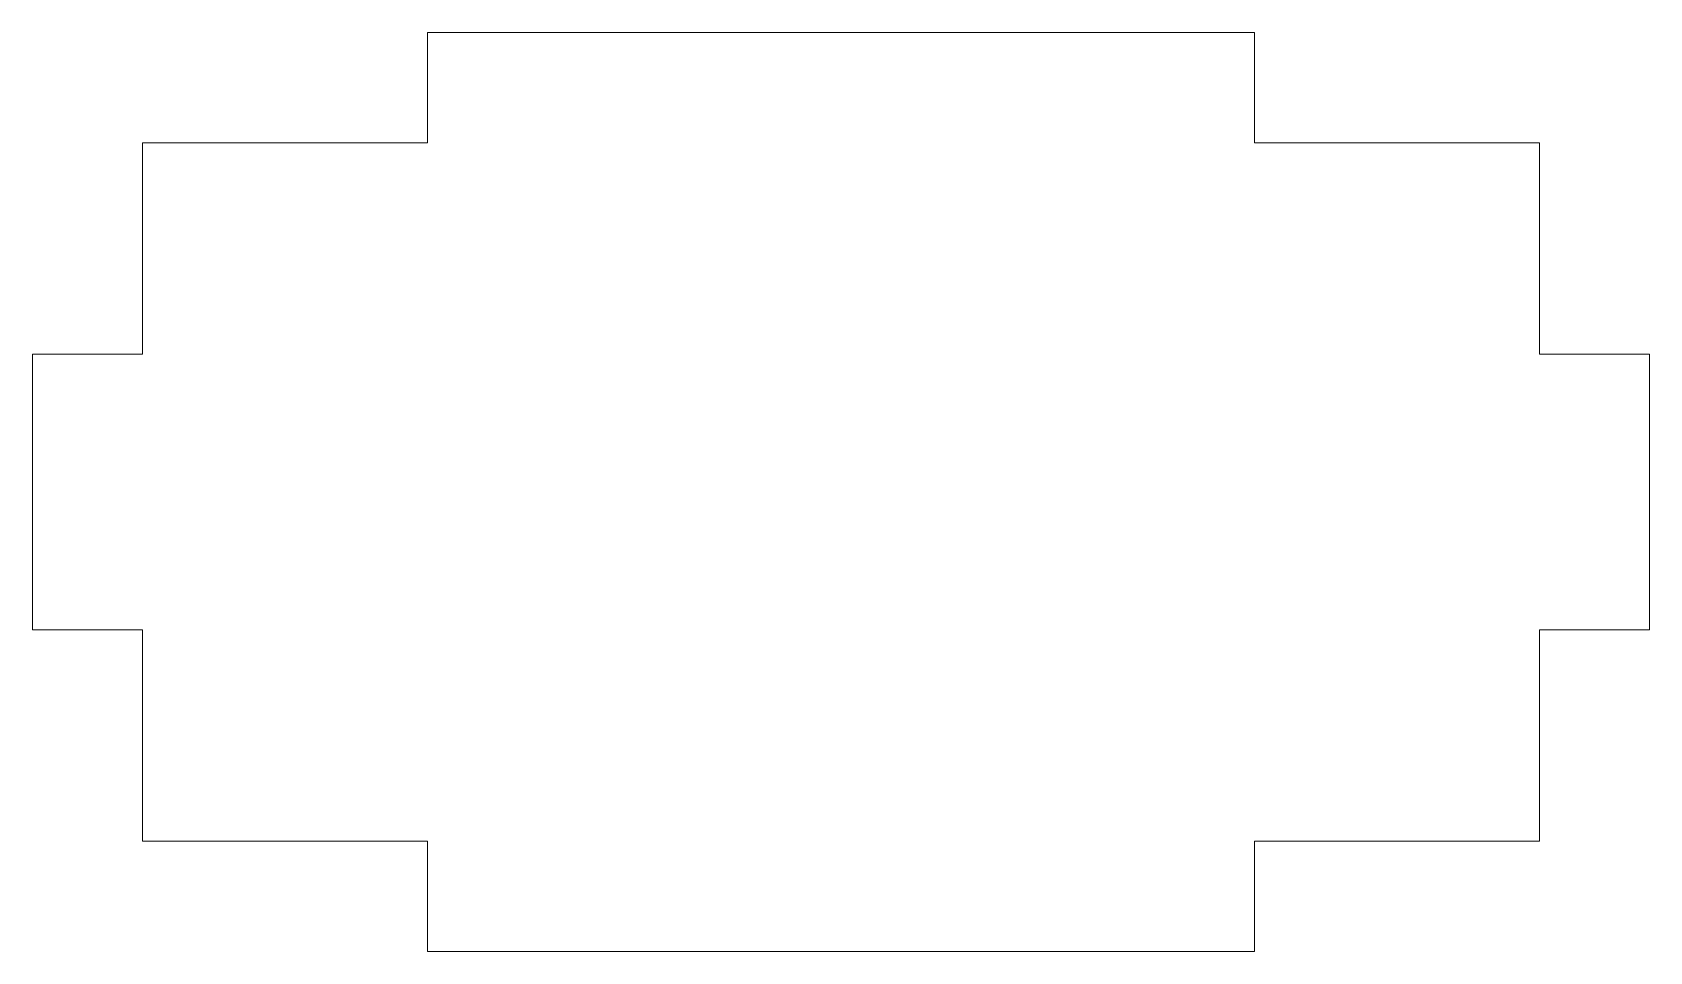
# Model space of a CAD drawing. Header units: millimetres. Extents: x -22 to 22, y -23.5 to 1.5.
import ezdxf

# ---------------------------------------------------------------- set-up
doc = ezdxf.new("R2010")
doc.units = ezdxf.units.MM
doc.layers.add('1', color=7, linetype='Continuous', true_color=0xffffff)

msp = doc.modelspace()

# ---------------------------------------------------------------- linework, layer by layer
at = {"layer": '1', "color": 252, "linetype": 'Continuous', "lineweight": 13}
for p, q in [((-11.25, -1.5), (-11.25, 1.5)), ((-11.25, 1.5), (11.25, 1.5)), ((-11.25, -1.5), (-11.25, 1.5)), ((-11.25, 1.5), (11.25, 1.5)), ((11.25, 1.5), (11.25, -1.5)), ((11.25, 1.5), (11.25, -1.5)), ((-19, -7.25), (-19, -1.5)), ((-19, -1.5), (-11.25, -1.5)), ((-19, -1.5), (-11.25, -1.5)), ((-19, -7.25), (-19, -1.5)), ((11.25, -1.5), (19, -1.5)), ((11.25, -1.5), (19, -1.5)), ((19, -1.5), (19, -7.25)), ((19, -1.5), (19, -7.25)), ((-22, -14.75), (-22, -7.25)), ((-22, -7.25), (-19, -7.25)), ((-22, -7.25), (-19, -7.25)), ((-22, -14.75), (-22, -7.25)), ((19, -7.25), (22, -7.25)), ((19, -7.25), (22, -7.25)), ((22, -7.25), (22, -14.75)), ((22, -7.25), (22, -14.75)), ((-19, -14.75), (-22, -14.75)), ((-19, -14.75), (-22, -14.75)), ((-19, -20.5), (-19, -14.75)), ((-19, -20.5), (-19, -14.75)), ((22, -14.75), (19, -14.75)), ((19, -14.75), (19, -20.5)), ((22, -14.75), (19, -14.75)), ((19, -14.75), (19, -20.5)), ((-11.25, -20.5), (-19, -20.5)), ((-11.25, -20.5), (-19, -20.5)), ((-11.25, -23.5), (-11.25, -20.5)), ((-11.25, -23.5), (-11.25, -20.5)), ((19, -20.5), (11.25, -20.5)), ((19, -20.5), (11.25, -20.5)), ((11.25, -20.5), (11.25, -23.5)), ((11.25, -20.5), (11.25, -23.5)), ((11.25, -23.5), (-11.25, -23.5)), ((11.25, -23.5), (-11.25, -23.5))]:
    msp.add_line(p, q, dxfattribs=at)

doc.saveas('drawing.dxf')
